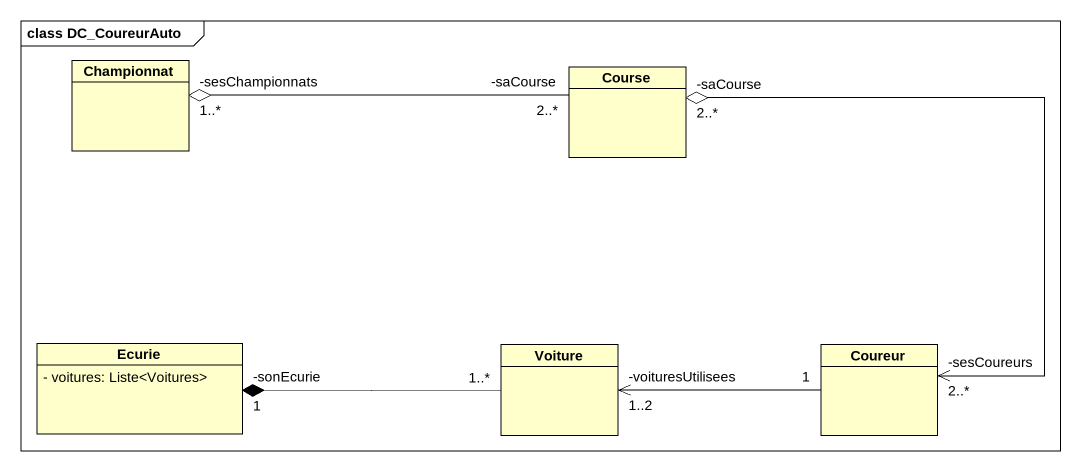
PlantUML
@startuml
mainframe class DC_CoureurAuto
hide circle
hide empty members
skinparam classAttributeIconSize 0
class Championnat
class Course
class Ecurie {
  - voitures: Liste<Voitures>
}
class Voiture
class Coureur
Course "-saCourse\n2..*" -left-o "-sesChampionnats\n1..*" Championnat
Voiture "1..*" -left-* "-sonEcurie\n1" Ecurie
Coureur "-sesCoureurs\n2..*" <-up-o "-saCourse\n2..*" Course
Coureur "1" -left-> "-voituresUtilisees\n1..2" Voiture
@enduml
